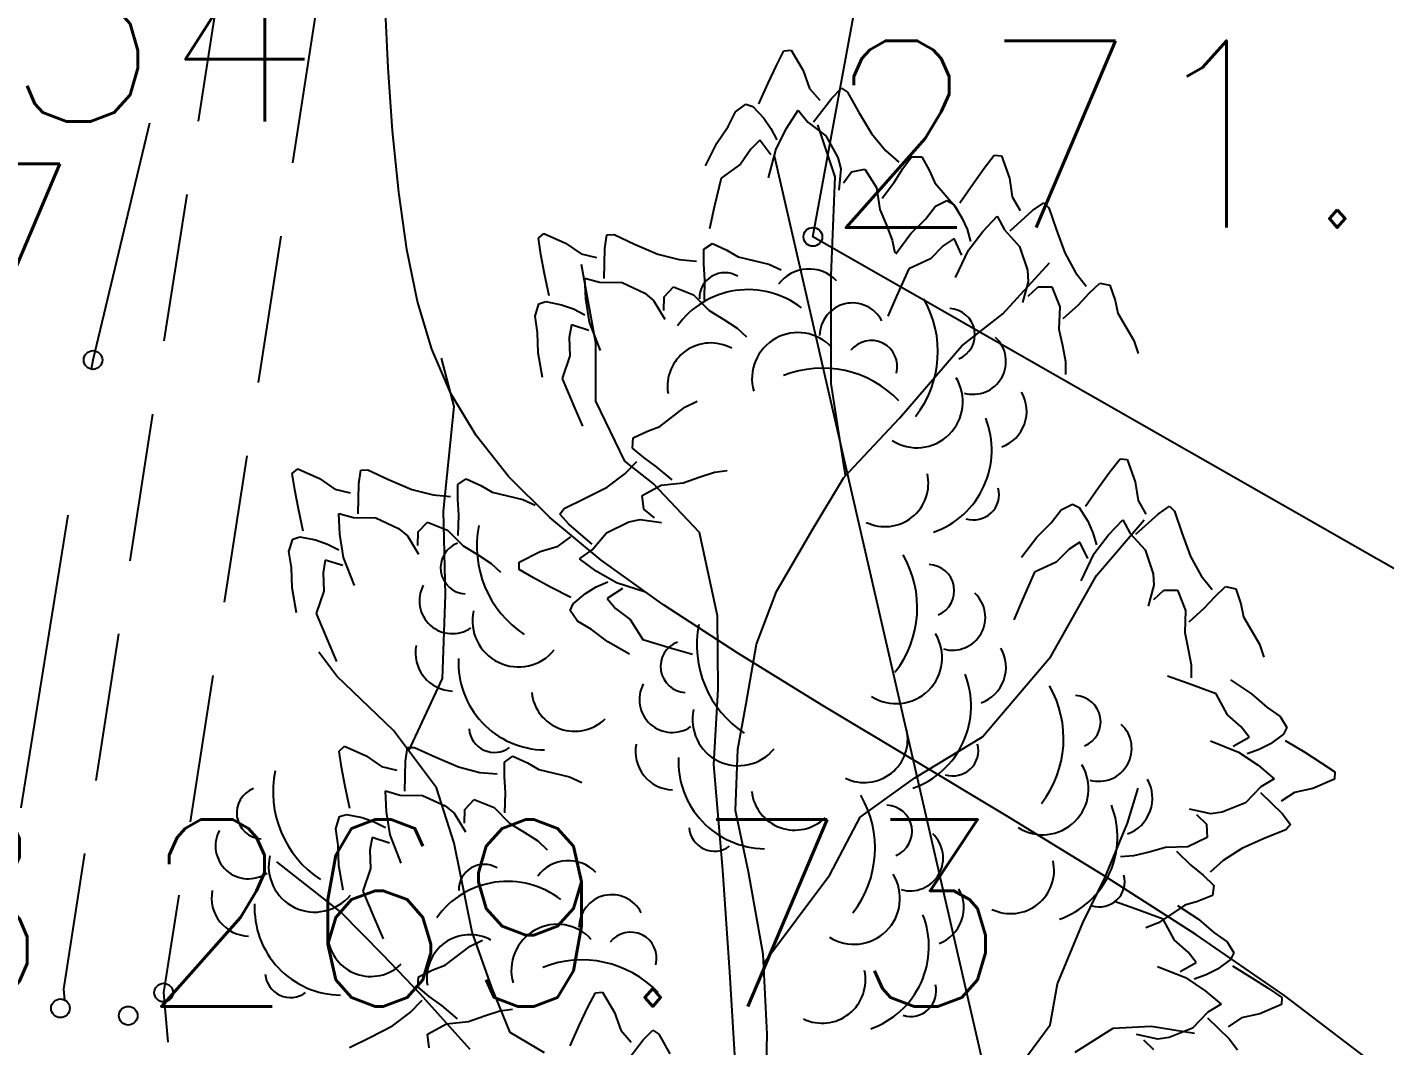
# Model space of a CAD drawing. Extents: x 524954 to 526204, y 9523489 to 9524010.
# Drawn here: x 525202.63 to 525209.9, y 9523698.01 to 9523703.47 of the extents above; entities that cross this region are included whole.
import ezdxf
from ezdxf.enums import TextEntityAlignment as Align

# ---------------------------------------------------------------- set-up
doc = ezdxf.new("R2010")
doc.units = 0
doc.header["$PDMODE"] = 33
doc.header["$PDSIZE"] = 0.1
doc.linetypes.add('ACAD_ISO12W100', pattern=[21, 12, -3, 0, -3, 0, -3])
doc.linetypes.add('CACHE2', pattern=[4.7625, 3.175, -1.5875])
for name, color, linetype in [('Arbre', 34, 'ACAD_ISO12W100'), ('Borde_Piste', 7, 'CACHE2'), ('Caniveau', 5, 'CACHE2'), ('Cloture', 7, 'Continuous'), ('CN_01_00', 3, 'Continuous'), ('TopoAlt', 3, 'Continuous'), ('TOPOJIS', 7, 'Continuous')]:
    doc.layers.add(name, color=color, linetype=linetype)
doc.styles.add('Simplex 1.0', font='Simplex.shx', dxfattribs={"width": 0.99, "height": 1})
doc.linetypes.add('LIMITE1', pattern='A,6.35,-2.54,[133,ltypeshp.shx,S=2.54,R=0,X=-2.54,Y=0],-2.54,25.4', length=36.83)

# ---------------------------------------------------------------- blocks, each defined once
blk = doc.blocks.new('TCPOINT M')
at = {"color": 0}
blk.add_point((0, 0), dxfattribs=at)
at = {"layer": 'TopoAlt', "style": 'Simplex 1.0', "width": 0.99}
blk.add_attdef('ALT', (0.15, 0.15), '', height=1, dxfattribs=at)
blk = doc.blocks.new('v088')
at = {"linetype": 'Continuous'}
for p, q in [((-0.0239, 12.3184), (0.0161, 12.3965)), ((0.0161, 12.3965), (0.0546, 12.3999)), ((0.0546, 12.3999), (0.1184, 12.2906)), ((-0.0686, 12.2238), (-0.0239, 12.3184)), ((0.1184, 12.2906), (0.1522, 12.1952)), ((-0.1179, 12.1126), (-0.0686, 12.2238)), ((0.1522, 12.1952), (0.2074, 12.1313)), ((0.1746, 12.0155), (0.2717, 12.1435)), ((0.2717, 12.1435), (0.3242, 12.1966)), ((0.3242, 12.1966), (0.3557, 12.1751)), ((0.3557, 12.1751), (0.415, 12.0689)), ((-0.2828, 11.9912), (-0.2428, 12.0693)), ((-0.2428, 12.0693), (-0.1881, 12.111)), ((-0.1881, 12.111), (-0.1505, 12.0986)), ((-0.1505, 12.0986), (-0.0915, 12.0354)), ((0.0317, 11.9844), (0.0922, 12.0781)), ((0.0922, 12.0781), (0.1437, 12.0135)), ((0.415, 12.0689), (0.4841, 11.9528)), ((-0.0915, 12.0354), (-0.0536, 11.98)), ((0.1437, 12.0135), (0.2395, 11.9416)), ((0.2897, 11.7219), (0.1969, 11.9998)), ((-0.344, 11.9013), (-0.2828, 11.9912)), ((-0.0536, 11.98), (-0.0225, 11.9193)), ((-0.0252, 11.8718), (0.0317, 11.9844)), ((0.2395, 11.9416), (0.3048, 11.8248)), ((0.4841, 11.9528), (0.5601, 11.8616)), ((-0.4033, 11.7804), (-0.344, 11.9013)), ((-0.1618, 11.8694), (-0.2169, 11.7884)), ((-0.1123, 11.9179), (-0.1618, 11.8694)), ((-0.0542, 11.8389), (-0.1123, 11.9179)), ((-0.066, 11.7153), (-0.0252, 11.8718)), ((0.5601, 11.8616), (0.6304, 11.8005)), ((-0.2169, 11.7884), (-0.3202, 11.714)), ((0.3048, 11.8248), (0.32, 11.7651)), ((0.6527, 11.7656), (0.6994, 11.8293)), ((0.6994, 11.8293), (0.7544, 11.828)), ((0.7544, 11.828), (0.796, 11.7537)), ((1.0886, 11.7676), (1.1424, 11.8368)), ((1.1424, 11.8368), (1.1809, 11.833)), ((1.1809, 11.833), (1.2232, 11.7138)), ((-0.3202, 11.714), (-0.3572, 11.5582)), ((0.2697, 11.1929), (0.2897, 11.7219)), ((0.32, 11.7651), (0.3106, 11.6498)), ((0.3344, 11.6895), (0.378, 11.7487)), ((0.378, 11.7487), (0.4498, 11.7623)), ((0.4498, 11.7623), (0.5114, 11.6644)), ((0.6075, 11.6944), (0.6527, 11.7656)), ((0.796, 11.7537), (0.824, 11.6885)), ((1.027, 11.683), (1.0886, 11.7676)), ((1.2232, 11.7138), (1.2386, 11.6137)), ((0.5114, 11.6644), (0.5299, 11.5465)), ((0.5418, 11.6075), (0.6075, 11.6944)), ((0.824, 11.6885), (0.9344, 11.5607)), ((0.9578, 11.583), (1.027, 11.683)), ((-0.3572, 11.5582), (-0.3824, 11.4437)), ((0.7732, 11.4945), (0.827, 11.5637)), ((0.827, 11.5637), (0.8886, 11.5945)), ((0.8886, 11.5945), (0.9232, 11.5753)), ((0.9232, 11.5753), (0.9693, 11.5022)), ((0.9344, 11.5607), (0.97, 11.497)), ((1.2386, 11.6137), (1.2809, 11.5407)), ((1.3463, 11.5407), (1.4079, 11.583)), ((1.4079, 11.583), (1.4348, 11.556)), ((0.5299, 11.5465), (0.5653, 11.4632)), ((0.6962, 11.4176), (0.7732, 11.4945)), ((0.9693, 11.5022), (0.9963, 11.4406)), ((1.0809, 11.4291), (1.1578, 11.5099)), ((1.1578, 11.5099), (1.1963, 11.4368)), ((1.2271, 11.433), (1.3463, 11.5407)), ((1.4348, 11.556), (1.4733, 11.4406)), ((-1.2987, 11.3921), (-1.2695, 11.4174)), ((-1.2695, 11.4174), (-1.1537, 11.3664)), ((0.5653, 11.4632), (0.5962, 11.3829)), ((0.6155, 11.3099), (0.6962, 11.4176)), ((0.9963, 11.4406), (1.0155, 11.3753)), ((1.004, 11.3291), (1.0809, 11.4291)), ((1.1963, 11.4368), (1.2771, 11.3483)), ((1.4733, 11.4406), (1.5194, 11.3137)), ((-1.2853, 11.3054), (-1.2987, 11.3921)), ((-1.1537, 11.3664), (-1.0704, 11.3089)), ((-0.9434, 11.3371), (-0.9319, 11.4109)), ((-0.9319, 11.4109), (-0.8938, 11.412)), ((-0.8938, 11.412), (-0.7835, 11.3608)), ((-0.7835, 11.3608), (-0.6595, 11.3072)), ((-0.4126, 11.3334), (-0.3673, 11.3647)), ((-0.3673, 11.3647), (-0.2901, 11.3288)), ((0.5962, 11.3829), (0.6091, 11.3149)), ((0.8693, 11.3522), (0.8001, 11.2829)), ((0.927, 11.3906), (0.8693, 11.3522)), ((0.9693, 11.3022), (0.927, 11.3906)), ((1.2771, 11.3483), (1.3194, 11.2214)), ((-1.266, 11.2026), (-1.2853, 11.3054)), ((-1.0704, 11.3089), (-0.9882, 11.2895)), ((-0.9469, 11.1764), (-0.9434, 11.3371)), ((-0.6595, 11.3072), (-0.5444, 11.2779)), ((-0.5444, 11.2779), (-0.4516, 11.2697)), ((-0.4131, 11.2545), (-0.4126, 11.3334)), ((-0.2901, 11.3288), (-0.2291, 11.2925)), ((-0.2291, 11.2925), (-0.0648, 11.2537)), ((0.8001, 11.2829), (0.6847, 11.2291)), ((0.9347, 11.1829), (1.004, 11.3291)), ((1.5194, 11.3137), (1.5771, 11.2099)), ((-1.2408, 11.0836), (-1.266, 11.2026)), ((-0.9914, 10.8307), (-1.0686, 11.252)), ((-0.4079, 11.1703), (-0.4131, 11.2545)), ((-0.0648, 11.2537), (0.0014, 11.223)), ((0.6847, 11.2291), (0.6193, 11.0829)), ((1.1882, 10.9882), (1.4374, 11.2608)), ((1.3194, 11.2214), (1.3232, 11.1598)), ((1.5771, 11.2099), (1.6348, 11.1368)), ((-1.0503, 11.1789), (-0.9708, 11.1567)), ((-1.0444, 11.0675), (-1.0503, 11.1789)), ((-0.9708, 11.1567), (-0.851, 11.1547)), ((-0.851, 11.1547), (-0.7296, 11.0984)), ((-0.6257, 11.0796), (-0.5755, 11.1328)), ((-0.5755, 11.1328), (-0.4682, 11.0896)), ((-0.4102, 11.0614), (-0.4079, 11.1703)), ((0.2693, 10.6145), (0.2697, 11.1929)), ((1.3232, 11.1598), (1.2925, 11.0483)), ((1.3232, 11.0829), (1.3771, 11.1329)), ((1.3771, 11.1329), (1.4502, 11.1329)), ((1.4502, 11.1329), (1.4925, 11.0252)), ((1.6502, 11.0983), (1.7079, 11.1522)), ((1.7079, 11.1522), (1.7617, 11.1406)), ((1.7617, 11.1406), (1.7887, 11.0598)), ((-1.2967, 11.0411), (-1.2589, 11.0531)), ((-1.2589, 11.0531), (-1.1741, 11.0365)), ((-1.0245, 10.9429), (-1.0444, 11.0675)), ((-0.7296, 11.0984), (-0.6822, 11.0589)), ((-0.6822, 11.0589), (-0.6222, 10.96)), ((-0.6263, 11.0061), (-0.6257, 11.0796)), ((-0.4682, 11.0896), (-0.3841, 11.005)), ((0.6193, 11.0829), (0.5731, 10.9752)), ((1.5925, 11.0368), (1.6502, 11.0983)), ((1.7887, 11.0598), (1.8041, 10.9906)), ((-1.3166, 10.9752), (-1.2967, 11.0411)), ((-1.1741, 11.0365), (-1.1109, 11.0139)), ((-1.1109, 11.0139), (-1.0501, 10.983)), ((-0.3841, 11.005), (-0.3065, 10.9583)), ((0.9679, 10.8157), (1.1882, 10.9882)), ((1.4925, 11.0252), (1.4886, 10.906)), ((1.5117, 10.9637), (1.5925, 11.0368)), ((1.8041, 10.9906), (1.8887, 10.8444)), ((-1.3032, 10.8885), (-1.3166, 10.9752)), ((-1.122, 10.9292), (-1.1336, 10.8608)), ((-1.0286, 10.8992), (-1.122, 10.9292)), ((-0.9657, 10.7922), (-1.0245, 10.9429)), ((-0.3065, 10.9583), (-0.2344, 10.9114)), ((-0.2344, 10.9114), (-0.1841, 10.8638)), ((1.4886, 10.906), (1.5079, 10.8175)), ((-1.3, 10.7798), (-1.3032, 10.8885)), ((-1.1336, 10.8608), (-1.1308, 10.7629)), ((1.8887, 10.8444), (1.9118, 10.7752)), ((-1.2771, 10.6471), (-1.3, 10.7798)), ((-1.1308, 10.7629), (-1.1708, 10.642)), ((-0.9911, 10.5198), (-0.9914, 10.8307)), ((0.6339, 10.4293), (0.9679, 10.8157)), ((1.5079, 10.8175), (1.5233, 10.7329)), ((-1.7492, 10.4915), (-1.8168, 10.7513)), ((1.5233, 10.7329), (1.5233, 10.6636)), ((-1.1708, 10.642), (-1.1094, 10.4942)), ((0.3448, 10.1217), (0.2693, 10.6145)), ((-1.8059, 9.9306), (-1.7492, 10.4915)), ((-1.1094, 10.4942), (-1.0628, 10.3867)), ((-0.8352, 10.1996), (-0.9911, 10.5198)), ((-0.648, 10.3846), (-0.514, 10.4875)), ((-0.514, 10.4875), (-0.4484, 10.5194)), ((0.3358, 10.1122), (0.6339, 10.4293)), ((-0.7957, 10.2682), (-0.7912, 10.3231)), ((-0.7912, 10.3231), (-0.7146, 10.3603)), ((-0.7146, 10.3603), (-0.648, 10.3846)), ((-0.7348, 10.218), (-0.7957, 10.2682)), ((-0.8359, 10.1311), (-0.7709, 10.1978)), ((-0.6834, 10.0784), (-0.8352, 10.1996)), ((-0.6662, 10.1688), (-0.7348, 10.218)), ((1.7617, 10.1424), (1.8156, 10.2117)), ((1.8156, 10.2117), (1.8541, 10.2078)), ((1.8541, 10.2078), (1.8964, 10.0886)), ((-2.6162, 10.1323), (-2.587, 10.1577)), ((-2.6028, 10.0456), (-2.6162, 10.1323)), ((-2.587, 10.1577), (-2.4712, 10.1066)), ((-2.4712, 10.1066), (-2.3879, 10.0492)), ((-2.2608, 10.0773), (-2.2494, 10.1511)), ((-2.2494, 10.1511), (-2.2113, 10.1522)), ((-2.2113, 10.1522), (-2.101, 10.101)), ((-1.7301, 10.0737), (-1.6848, 10.1049)), ((-1.6848, 10.1049), (-1.6075, 10.069)), ((-0.9313, 10.0604), (-0.8359, 10.1311)), ((-0.5833, 10.0982), (-0.6662, 10.1688)), ((-0.5231, 10.0829), (-0.4378, 10.1134)), ((-0.4378, 10.1134), (-0.3559, 10.1397)), ((-0.3559, 10.1397), (-0.2873, 10.1487)), ((0.1676, 9.8288), (0.3358, 10.1122)), ((1.7002, 10.0578), (1.7617, 10.1424)), ((-2.5835, 9.9428), (-2.6028, 10.0456)), ((-2.3879, 10.0492), (-2.3057, 10.0298)), ((-2.2643, 9.9167), (-2.2608, 10.0773)), ((-2.101, 10.101), (-1.977, 10.0475)), ((-1.977, 10.0475), (-1.8618, 10.0181)), ((-1.7305, 9.9947), (-1.7301, 10.0737)), ((-1.6075, 10.069), (-1.5466, 10.0327)), ((-1.5466, 10.0327), (-1.3822, 9.9939)), ((-1.0512, 9.9981), (-0.9313, 10.0604)), ((-0.7431, 10.0152), (-0.6418, 10.0712)), ((-0.4354, 9.8162), (-0.6834, 10.0784)), ((-0.6418, 10.0712), (-0.5231, 10.0829)), ((1.631, 9.9578), (1.7002, 10.0578)), ((1.8964, 10.0886), (1.9118, 9.9886)), ((-1.8618, 10.0181), (-1.7691, 10.0099)), ((-1.7254, 9.9105), (-1.7305, 9.9947)), ((-1.3822, 9.9939), (-1.316, 9.9632)), ((-1.1606, 9.945), (-1.0512, 9.9981)), ((-0.7336, 9.9427), (-0.7431, 10.0152)), ((1.5002, 9.9386), (1.5617, 9.9693)), ((1.5617, 9.9693), (1.5963, 9.9501)), ((1.9118, 9.9886), (1.9541, 9.9155)), ((-2.5582, 9.8238), (-2.5835, 9.9428)), ((-2.3678, 9.9191), (-2.2883, 9.8969)), ((-2.3619, 9.8077), (-2.3678, 9.9191)), ((-2.2883, 9.8969), (-2.1685, 9.895)), ((-2.1685, 9.895), (-2.0471, 9.8386)), ((-1.7966, 9.483), (-1.8059, 9.9306)), ((-1.7277, 9.8016), (-1.7254, 9.9105)), ((-1.1838, 9.9148), (-1.1606, 9.945)), ((-1.1339, 9.8592), (-1.1838, 9.9148)), ((-0.677, 9.8958), (-0.7336, 9.9427)), ((1.4463, 9.8693), (1.5002, 9.9386)), ((1.5963, 9.9501), (1.6425, 9.877)), ((1.9002, 9.8078), (2.0195, 9.9155)), ((2.0195, 9.9155), (2.081, 9.9578)), ((2.081, 9.9578), (2.1079, 9.9309)), ((2.1079, 9.9309), (2.1464, 9.8155)), ((-2.0471, 9.8386), (-1.9997, 9.7992)), ((-1.9438, 9.7464), (-1.9432, 9.8199)), ((-1.9432, 9.8199), (-1.893, 9.873)), ((-1.893, 9.873), (-1.7856, 9.8299)), ((-1.7856, 9.8299), (-1.7015, 9.7452)), ((-1.0116, 9.755), (-1.1339, 9.8592)), ((-1.0114, 9.724), (-0.9342, 9.8156)), ((-0.9342, 9.8156), (-0.8138, 9.874)), ((-0.8138, 9.874), (-0.7533, 9.8858)), ((-0.7533, 9.8858), (-0.6387, 9.8698)), ((-0.339, 9.3704), (-0.4354, 9.8162)), ((-0.0246, 9.5014), (0.1676, 9.8288)), ((1.3694, 9.7924), (1.4463, 9.8693)), ((1.6425, 9.877), (1.6694, 9.8155)), ((1.6694, 9.8155), (1.6887, 9.7501)), ((1.6901, 9.587), (1.945, 9.8846)), ((1.7541, 9.8039), (1.831, 9.8847)), ((1.831, 9.8847), (1.8695, 9.8116)), ((2.1464, 9.8155), (2.1926, 9.6885)), ((-2.634, 9.7155), (-2.6142, 9.7814)), ((-2.6142, 9.7814), (-2.5764, 9.7933)), ((-2.5764, 9.7933), (-2.4916, 9.7768)), ((-2.4916, 9.7768), (-2.4283, 9.7541)), ((-2.4283, 9.7541), (-2.3676, 9.7232)), ((-2.3419, 9.6831), (-2.3619, 9.8077)), ((-1.9997, 9.7992), (-1.9397, 9.7002)), ((-1.7015, 9.7452), (-1.624, 9.6985)), ((-1.2895, 9.7147), (-1.1923, 9.7429)), ((-1.1923, 9.7429), (-1.1254, 9.7944)), ((1.2886, 9.6847), (1.3694, 9.7924)), ((1.6002, 9.7655), (1.5425, 9.727)), ((1.6425, 9.677), (1.6002, 9.7655)), ((1.6771, 9.7039), (1.7541, 9.8039)), ((1.8695, 9.8116), (1.9502, 9.7232)), ((-2.6206, 9.6288), (-2.634, 9.7155)), ((-2.4395, 9.6694), (-2.4511, 9.6011)), ((-2.3461, 9.6395), (-2.4395, 9.6694)), ((-2.2831, 9.5325), (-2.3419, 9.6831)), ((-1.624, 9.6985), (-1.5519, 9.6516)), ((-1.4022, 9.6572), (-1.2895, 9.7147)), ((-1.0789, 9.6763), (-1.0114, 9.724)), ((-0.9888, 9.6106), (-1.0789, 9.6763)), ((1.5425, 9.727), (1.4733, 9.6578)), ((1.6079, 9.5578), (1.6771, 9.7039)), ((1.9502, 9.7232), (1.9925, 9.5962)), ((2.1926, 9.6885), (2.2503, 9.5847)), ((-2.6175, 9.52), (-2.6206, 9.6288)), ((-2.4511, 9.6011), (-2.4483, 9.5032)), ((-1.5519, 9.6516), (-1.5015, 9.6041)), ((-1.401, 9.6186), (-1.4022, 9.6572)), ((-1.3254, 9.5742), (-1.401, 9.6186)), ((-0.8796, 9.5473), (-0.9888, 9.6106)), ((1.3579, 9.6039), (1.2925, 9.4577)), ((1.4733, 9.6578), (1.3579, 9.6039)), ((1.9925, 9.5962), (1.9964, 9.5347)), ((-1.2335, 9.5242), (-1.3254, 9.5742)), ((-1.1253, 9.4685), (-1.2335, 9.5242)), ((-1.0467, 9.4905), (-0.9892, 9.5252)), ((-0.9892, 9.5252), (-0.9269, 9.5527)), ((-0.7257, 9.4976), (-0.8796, 9.5473)), ((1.4442, 9.1527), (1.6901, 9.587)), ((1.9964, 9.5347), (1.9656, 9.4231)), ((2.2503, 9.5847), (2.308, 9.5116)), ((2.3233, 9.4731), (2.381, 9.527)), ((2.381, 9.527), (2.4349, 9.5154)), ((-2.5946, 9.3874), (-2.6175, 9.52)), ((-2.4483, 9.5032), (-2.4883, 9.3823)), ((-1.8121, 9.0349), (-1.7966, 9.483)), ((-1.1132, 9.4352), (-1.0467, 9.4905)), ((-0.8484, 9.5165), (-0.9306, 9.463)), ((-0.9306, 9.463), (-0.885, 9.4108)), ((-0.1306, 9.2193), (-0.0246, 9.5014)), ((1.2925, 9.4577), (1.2463, 9.35)), ((1.9964, 9.4577), (2.0502, 9.5077)), ((2.0502, 9.5077), (2.1233, 9.5077)), ((2.1233, 9.5077), (2.1656, 9.4)), ((2.2657, 9.4116), (2.3233, 9.4731)), ((2.4349, 9.5154), (2.4618, 9.4347)), ((-2.4883, 9.3823), (-2.4269, 9.2344)), ((-1.1278, 9.3984), (-1.1132, 9.4352)), ((-1.0892, 9.3413), (-1.1278, 9.3984)), ((-0.885, 9.4108), (-0.8073, 9.3511)), ((2.1656, 9.4), (2.1618, 9.2808)), ((2.1849, 9.3385), (2.2657, 9.4116)), ((2.4618, 9.4347), (2.4772, 9.3654)), ((-1.0136, 9.2969), (-1.0892, 9.3413)), ((-0.8073, 9.3511), (-0.7389, 9.2437)), ((-0.337, 8.9787), (-0.339, 9.3704)), ((2.4772, 9.3654), (2.5618, 9.2193)), ((-2.4269, 9.2344), (-2.3802, 9.1269)), ((-0.9273, 9.2307), (-1.0136, 9.2969)), ((-0.7389, 9.2437), (-0.5855, 9.1979)), ((2.1618, 9.2808), (2.181, 9.1923)), ((-2.3783, 9.048), (-2.4742, 9.1766)), ((-0.81, 9.1646), (-0.9273, 9.2307)), ((-0.5855, 9.1979), (-0.4727, 9.1661)), ((-0.1861, 8.901), (-0.1306, 9.2193)), ((2.181, 9.1923), (2.1964, 9.1077)), ((2.5618, 9.2193), (2.5849, 9.15)), ((1.08, 8.7222), (1.4442, 9.1527)), ((2.1964, 9.1077), (2.1964, 9.0385)), ((-2.0737, 8.7558), (-2.3783, 9.048)), ((-1.992, 8.6473), (-1.8121, 9.0349)), ((2.1801, 9.009), (2.0697, 9.0483)), ((2.4064, 9.0272), (2.519, 8.9533)), ((-0.3597, 8.574), (-0.337, 8.9787)), ((2.3301, 8.953), (2.1801, 9.009)), ((2.3912, 8.8412), (2.3301, 8.953)), ((2.519, 8.9533), (2.6006, 8.8814)), ((-0.2308, 8.6575), (-0.1861, 8.901)), ((2.6006, 8.8814), (2.6731, 8.832)), ((2.4646, 8.7765), (2.3912, 8.8412)), ((2.6731, 8.832), (2.7077, 8.7725)), ((-1.8434, 8.4497), (-2.0737, 8.7558)), ((2.5067, 8.7213), (2.4646, 8.7765)), ((2.6907, 8.7368), (2.6207, 8.6861)), ((2.7077, 8.7725), (2.6907, 8.7368)), ((-2.3661, 8.6466), (-2.3369, 8.6719)), ((-2.3369, 8.6719), (-2.2212, 8.6209)), ((-2.0108, 8.5916), (-1.9993, 8.6654)), ((-1.9993, 8.6654), (-1.9613, 8.6665)), ((-1.9613, 8.6665), (-1.8509, 8.6153)), ((-0.2426, 8.3277), (-0.2308, 8.6575)), ((0.7177, 8.5032), (1.08, 8.7222)), ((2.2998, 8.7005), (2.4501, 8.6406)), ((2.421, 8.6735), (2.5067, 8.7213)), ((2.5609, 8.6554), (2.4969, 8.632)), ((2.6207, 8.6861), (2.5609, 8.6554)), ((2.7005, 8.7027), (2.8047, 8.6399)), ((-2.3527, 8.5599), (-2.3661, 8.6466)), ((-2.2212, 8.6209), (-2.1379, 8.5634)), ((-2.0143, 8.4309), (-2.0108, 8.5916)), ((-1.8509, 8.6153), (-1.7269, 8.5617)), ((-1.4805, 8.509), (-1.4801, 8.5879)), ((-1.4801, 8.5879), (-1.4347, 8.6192)), ((-1.4347, 8.6192), (-1.3575, 8.5833)), ((-1.3575, 8.5833), (-1.2966, 8.547)), ((2.4501, 8.6406), (2.5548, 8.5702)), ((2.8047, 8.6399), (2.8931, 8.5838)), ((2.8931, 8.5838), (2.9656, 8.5345)), ((-2.3334, 8.4571), (-2.3527, 8.5599)), ((-2.1379, 8.5634), (-2.0557, 8.544)), ((-1.7269, 8.5617), (-1.6118, 8.5324)), ((-1.6118, 8.5324), (-1.519, 8.5242)), ((-1.4754, 8.4248), (-1.4805, 8.509)), ((-1.2966, 8.547), (-1.1322, 8.5082)), ((-1.1322, 8.5082), (-1.066, 8.4775)), ((-0.3105, 8.0091), (-0.3597, 8.574)), ((2.5548, 8.5702), (2.6402, 8.4985)), ((2.9656, 8.5345), (2.9641, 8.4958)), ((-2.3082, 8.3381), (-2.3334, 8.4571)), ((-2.1178, 8.4334), (-2.0382, 8.4112)), ((-2.1118, 8.322), (-2.1178, 8.4334)), ((-1.7501, 8.1531), (-1.8434, 8.4497)), ((0.4236, 8.2918), (0.7177, 8.5032)), ((1.8546, 8.2596), (1.9129, 8.4473)), ((2.5697, 8.4555), (2.4865, 8.3693)), ((2.6402, 8.4985), (2.5697, 8.4555)), ((2.8478, 8.4461), (2.749, 8.4244)), ((2.9641, 8.4958), (2.8478, 8.4461)), ((-2.0382, 8.4112), (-1.9184, 8.4092)), ((-1.9184, 8.4092), (-1.7971, 8.3529)), ((-1.6931, 8.3341), (-1.643, 8.3873)), ((-1.643, 8.3873), (-1.5356, 8.3441)), ((-1.4776, 8.3159), (-1.4754, 8.4248)), ((2.4865, 8.3693), (2.3625, 8.3191)), ((2.5678, 8.4245), (2.6828, 8.3123)), ((2.749, 8.4244), (2.6787, 8.3776)), ((-2.384, 8.2298), (-2.3641, 8.2956)), ((-2.3641, 8.2956), (-2.3264, 8.3076)), ((-2.3264, 8.3076), (-2.2415, 8.291)), ((-2.2415, 8.291), (-2.1783, 8.2684)), ((-2.0919, 8.1974), (-2.1118, 8.322)), ((-1.7971, 8.3529), (-1.7497, 8.3134)), ((-1.7497, 8.3134), (-1.6897, 8.2145)), ((-1.6937, 8.2606), (-1.6931, 8.3341)), ((-1.5356, 8.3441), (-1.4515, 8.2595)), ((-0.1735, 7.9995), (-0.2426, 8.3277)), ((0.2621, 7.9837), (0.4236, 8.2918)), ((2.3013, 8.3113), (2.188, 8.335)), ((2.2245, 8.3065), (2.2778, 8.2559)), ((2.3625, 8.3191), (2.3013, 8.3113)), ((2.6828, 8.3123), (2.7289, 8.2536)), ((-2.3706, 8.1431), (-2.384, 8.2298)), ((-2.1783, 8.2684), (-2.1175, 8.2375)), ((-1.4515, 8.2595), (-1.374, 8.2128)), ((1.7363, 7.971), (1.8546, 8.2596)), ((2.2778, 8.2559), (2.2824, 8.183)), ((2.7037, 8.225), (2.591, 8.1793)), ((2.7289, 8.2536), (2.7037, 8.225)), ((-2.3674, 8.0343), (-2.3706, 8.1431)), ((-2.1895, 8.1837), (-2.2011, 8.1153)), ((-2.0961, 8.1537), (-2.1895, 8.1837)), ((-2.0331, 8.0467), (-2.0919, 8.1974)), ((-1.6531, 7.6763), (-1.7501, 8.1531)), ((-1.374, 8.2128), (-1.3019, 8.1659)), ((-1.3019, 8.1659), (-1.2515, 8.1184)), ((2.2824, 8.183), (2.1776, 8.1339)), ((2.591, 8.1793), (2.4672, 8.1253)), ((-2.2011, 8.1153), (-2.1982, 8.0174)), ((1.8878, 8.0848), (1.8187, 8.0804)), ((1.9713, 8.1055), (1.8878, 8.0848)), ((2.0584, 8.1303), (1.9713, 8.1055)), ((2.1776, 8.1339), (2.0584, 8.1303)), ((2.1174, 8.1109), (2.1954, 8.0349)), ((2.4672, 8.1253), (2.3672, 8.0611)), ((-2.3581, 7.786), (-2.6995, 8.0525)), ((-2.3445, 7.9016), (-2.3674, 8.0343)), ((-2.1982, 8.0174), (-2.2383, 7.8966)), ((-0.2742, 7.4626), (-0.3105, 8.0091)), ((-0.0959, 7.5596), (-0.1735, 7.9995)), ((2.1954, 8.0349), (2.2605, 7.9811)), ((2.3672, 8.0611), (2.2979, 7.9989)), ((-0.0934, 7.5087), (0.2621, 7.9837)), ((1.617, 7.726), (1.7363, 7.971)), ((2.2605, 7.9811), (2.3179, 7.927)), ((2.3179, 7.927), (2.3098, 7.8725)), ((-2.2383, 7.8966), (-2.1768, 7.7487)), ((2.3098, 7.8725), (2.2308, 7.8405)), ((-2.1294, 7.5544), (-2.3581, 7.786)), ((1.8965, 7.8022), (1.7861, 7.8414)), ((2.0465, 7.7461), (1.8965, 7.8022)), ((2.1627, 7.8208), (2.0222, 7.7271)), ((2.1227, 7.8203), (2.2353, 7.7465)), ((2.2308, 7.8405), (2.1627, 7.8208)), ((-2.1768, 7.7487), (-2.1302, 7.6412)), ((1.4808, 7.3998), (1.617, 7.726)), ((2.0222, 7.7271), (1.9545, 7.6997)), ((2.1075, 7.6343), (2.0465, 7.7461)), ((2.2353, 7.7465), (2.3169, 7.6746)), ((-1.6632, 7.6026), (-1.5976, 7.6345)), ((-1.5474, 7.38), (-1.6531, 7.6763)), ((2.1809, 7.5696), (2.1075, 7.6343)), ((2.3169, 7.6746), (2.3894, 7.6252)), ((-1.7972, 7.4997), (-1.6632, 7.6026)), ((2.223, 7.5144), (2.1809, 7.5696)), ((2.3894, 7.6252), (2.424, 7.5657)), ((2.424, 7.5657), (2.407, 7.5299)), ((-1.9323, 7.3471), (-2.1294, 7.5544)), ((-1.8638, 7.4754), (-1.7972, 7.4997)), ((-0.0745, 7.1309), (-0.0959, 7.5596)), ((2.0162, 7.4937), (2.1664, 7.4338)), ((2.1373, 7.4666), (2.223, 7.5144)), ((2.407, 7.5299), (2.337, 7.4793)), ((2.4169, 7.4959), (2.521, 7.4331)), ((-1.9448, 7.3833), (-1.9404, 7.4382)), ((-1.9404, 7.4382), (-1.8638, 7.4754)), ((-0.2365, 6.8477), (-0.2742, 7.4626)), ((2.1664, 7.4338), (2.2711, 7.3633)), ((2.2772, 7.4485), (2.2132, 7.4252)), ((2.337, 7.4793), (2.2772, 7.4485)), ((2.521, 7.4331), (2.6094, 7.377)), ((-1.8839, 7.3331), (-1.9448, 7.3833)), ((-1.6648, 7.048), (-1.9323, 7.3471)), ((-1.4491, 7.1395), (-1.5474, 7.38)), ((-1.0336, 7.2746), (-0.9936, 7.3527)), ((-0.9936, 7.3527), (-0.9551, 7.3561)), ((-0.9551, 7.3561), (-0.8913, 7.2468)), ((1.4418, 7.1813), (1.4808, 7.3998)), ((2.2711, 7.3633), (2.3565, 7.2916)), ((2.6094, 7.377), (2.6819, 7.3276)), ((-1.985, 7.2461), (-1.9201, 7.3129)), ((-1.8154, 7.2839), (-1.8839, 7.3331)), ((-1.7325, 7.2133), (-1.8154, 7.2839)), ((-1.0783, 7.18), (-1.0336, 7.2746)), ((2.3565, 7.2916), (2.286, 7.2486)), ((2.6805, 7.289), (2.5641, 7.2392)), ((2.6819, 7.3276), (2.6805, 7.289)), ((-2.0805, 7.1754), (-1.985, 7.2461)), ((-1.791, 7.1862), (-1.6722, 7.1979)), ((-1.6722, 7.1979), (-1.587, 7.2285)), ((-1.587, 7.2285), (-1.5051, 7.2548)), ((-1.5051, 7.2548), (-1.4365, 7.2638)), ((-0.8913, 7.2468), (-0.8575, 7.1514)), ((2.286, 7.2486), (2.2028, 7.1624)), ((2.2841, 7.2177), (2.3991, 7.1055)), ((2.4653, 7.2176), (2.395, 7.1707)), ((2.5641, 7.2392), (2.4653, 7.2176)), ((-2.2004, 7.1132), (-2.0805, 7.1754)), ((-1.8923, 7.1303), (-1.791, 7.1862)), ((-1.8828, 7.0578), (-1.8923, 7.1303)), ((-1.2665, 7.0314), (-1.4491, 7.1395)), ((-1.1277, 7.0688), (-1.0783, 7.18)), ((-0.8575, 7.1514), (-0.8023, 7.0875)), ((-0.7381, 7.0997), (-0.6855, 7.1528)), ((-0.6855, 7.1528), (-0.654, 7.1313)), ((-0.654, 7.1313), (-0.5947, 7.0251)), ((-0.0837, 6.6768), (-0.0745, 7.1309)), ((1.3209, 7.0171), (1.4418, 7.1813)), ((1.5755, 7.0348), (1.778, 7.1634)), ((1.778, 7.1634), (1.983, 7.1739)), ((2.0176, 7.1045), (1.9044, 7.1282)), ((1.983, 7.1739), (2.2139, 7.1352)), ((2.2028, 7.1624), (2.0788, 7.1122)), ((-2.3098, 7.06), (-2.2004, 7.1132)), ((-0.8351, 6.9716), (-0.7381, 7.0997)), ((1.9408, 7.0996), (1.9941, 7.049)), ((2.0788, 7.1122), (2.0176, 7.1045)), ((2.3991, 7.1055), (2.4452, 7.0467))]:
    blk.add_line(p, q, dxfattribs=at)
for centre, major_axis, start_param, end_param in [((-0.3005, 11.0717), (0.0964, 0.0964), 0.254619, 2.377018), ((0.1501, 11.0237), (0.1445, 0.1445), 6.263619, 7.998733), ((-0.1756, 10.6509), (0.3298, 0.3298), 0.12682, 1.733702), ((0.3829, 10.8698), (-0.1246, 0.1246), 4.396235, 7.060094), ((0.2754, 10.7857), (0.3995, 0.3995), 4.836335, 6.022049), ((0.8987, 10.8757), (0.099, 0.099), 4.31771, 7.031286), ((0.0911, 10.6412), (0.1741, 0.1741), 6.236163, 8.918901), ((-0.3757, 10.5998), (0.1641, 0.1641), 0.282297, 2.520721), ((0.4834, 10.7051), (-0.099, 0.099), 3.680741, 6.394318), ((1.0287, 10.7332), (-0.1246, 0.1246), 2.081137, 4.744996), ((0.2226, 10.1318), (-0.3995, 0.3995), 4.689978, 5.875693), ((0.7276, 10.5169), (-0.1741, 0.1741), 1.793126, 4.475865), ((1.1114, 10.4666), (-0.1445, 0.1445), 2.713295, 4.448408), ((0.6623, 10.2582), (-0.3298, 0.3298), 2.69514, 4.302022), ((0.5573, 10.0804), (0.1641, 0.1641), 3.478918, 5.717341), ((1.0314, 10.0206), (0.0964, 0.0964), 3.62262, 5.745019), ((-1.0632, 9.7428), (0.3995, 0.3995), 2.158504, 3.344219), ((-1.6825, 9.6282), (-0.099, 0.099), -0.421529, 2.292047), ((0.1648, 9.4153), (0.3995, 0.3995), 4.836335, 6.022049), ((0.7881, 9.5054), (-0.099, 0.099), 2.746913, 5.46049), ((-1.7599, 9.4514), (-0.1246, 0.1246), 0.293965, 2.957824), ((0.9181, 9.3628), (0.1246, 0.1246), 3.651933, 6.315792), ((-1.4053, 9.3432), (0.1741, 0.1741), 2.133893, 4.816631), ((0.1148, 9.2139), (-0.3995, 0.3995), 0.587708, 1.773422), ((0.617, 9.1466), (-0.1741, 0.1741), 1.793126, 4.475865), ((-1.7527, 9.1724), (-0.1445, 0.1445), 0.590553, 2.325666), ((-0.5045, 9.0993), (0.099, 0.099), 1.149268, 3.862844), ((1.0008, 9.0963), (-0.1445, 0.1445), 2.713295, 4.448408), ((-1.2605, 9.1191), (0.3298, 0.3298), 2.307735, 3.914618), ((0.5518, 8.8878), (-0.3298, 0.3298), 2.69514, 4.302022), ((-1.1039, 8.9843), (0.1641, 0.1641), 2.463212, 4.701636), ((-0.5819, 8.9225), (0.1246, 0.1246), 1.864761, 4.52862), ((0.9486, 8.7133), (-0.3995, 0.3995), 3.265538, 4.451253), ((1.5719, 8.8034), (0.099, 0.099), 4.31771, 7.031286), ((-0.2273, 8.8143), (0.1741, 0.1741), 2.133893, 4.816631), ((-1.5338, 8.7756), (0.0964, 0.0964), 2.435534, 4.557933), ((0.4467, 8.71), (-0.1641, 0.1641), 1.908121, 4.146545), ((1.7019, 8.6608), (0.1246, 0.1246), 3.651933, 6.315792), ((-0.5746, 8.6435), (0.1445, 0.1445), 2.161349, 3.896462), ((0.9208, 8.6502), (0.0964, 0.0964), 3.62262, 5.745019), ((-0.0825, 8.5902), (0.3298, 0.3298), 2.307735, 3.914618), ((-2.1547, 8.4302), (0.3995, 0.3995), 2.158504, 3.344219), ((1.4008, 8.4446), (0.1741, 0.1741), 3.363922, 6.046661), ((-2.774, 8.3155), (-0.099, 0.099), -0.421529, 2.292047), ((1.7845, 8.3943), (-0.1445, 0.1445), 2.713295, 4.448408), ((0.0741, 8.4554), (0.1641, 0.1641), 2.463212, 4.701636), ((-0.0612, 8.1267), (-0.3995, 0.3995), 3.265538, 4.451253), ((0.5622, 8.2168), (0.099, 0.099), 4.31771, 7.031286), ((1.3355, 8.1858), (-0.3298, 0.3298), 2.69514, 4.302022), ((-2.8514, 8.1388), (-0.1246, 0.1246), 0.293965, 2.957824), ((-0.3558, 8.2467), (0.0964, 0.0964), 2.435534, 4.557933), ((0.6922, 8.0742), (-0.1246, 0.1246), 2.081137, 4.744996), ((-2.4968, 8.0306), (0.1741, 0.1741), 2.133893, 4.816631), ((-1.5891, 7.9031), (0.0964, 0.0964), 0.254619, 2.377018), ((-1.1385, 7.8551), (-0.1445, 0.1445), 4.692823, 6.427936), ((1.2305, 8.008), (0.1641, 0.1641), 3.478918, 5.717341), ((-1.4642, 7.4823), (0.3298, 0.3298), 0.12682, 1.733702), ((0.391, 7.858), (0.1741, 0.1741), 3.363922, 6.046661), ((1.7045, 7.9482), (-0.0964, 0.0964), 2.051824, 4.174223), ((-2.8441, 7.8598), (-0.1445, 0.1445), 0.590553, 2.325666), ((-0.9057, 7.7012), (0.1246, 0.1246), 5.967031, 8.63089), ((0.7748, 7.8077), (-0.1445, 0.1445), 2.713295, 4.448408), ((-2.352, 7.8064), (0.3298, 0.3298), 2.307735, 3.914618), ((-1.1975, 7.4726), (-0.1741, 0.1741), 4.665366, 7.348105), ((0.3258, 7.5992), (0.3298, 0.3298), 4.265936, 5.872819), ((-2.1954, 7.6717), (0.1641, 0.1641), 2.463212, 4.701636), ((-1.6643, 7.4312), (-0.1641, 0.1641), -1.288499, 0.949924), ((-0.8052, 7.5365), (-0.099, 0.099), 3.680741, 6.394318), ((-1.0661, 6.9632), (-0.3995, 0.3995), 4.689978, 5.875693), ((-2.6253, 7.463), (0.0964, 0.0964), 2.435534, 4.557933), ((0.2207, 7.4214), (0.1641, 0.1641), 3.478918, 5.717341), ((0.6948, 7.3616), (-0.0964, 0.0964), 2.051824, 4.174223)]:
    blk.add_ellipse(centre, major_axis=major_axis, ratio=1, start_param=start_param, end_param=end_param, dxfattribs=at)

msp = doc.modelspace()

# ---------------------------------------------------------------- linework, layer by layer
at = {"layer": 'Borde_Piste', "ltscale": 0.5, "flags": 128}
msp.add_lwpolyline([(525205.6738, 9523680.6499), (525204.8792, 9523682.8378), (525204.2093, 9523685.2201), (525203.2061, 9523689.0323), (525202.6847, 9523694.2345), (525202.428, 9523698.2091), (525202.9861, 9523701.6875), (525203.2907, 9523702.9573)], dxfattribs=at)
at = {"layer": 'Caniveau', "ltscale": 0.25, "flags": 128}
for points in [[(525221.9862, 9523745.0412), (525219.2549, 9523738.914), (525208.9311, 9523717.2704), (525203.9445, 9523705.5203), (525202.8276, 9523698.3192), (525203.5808, 9523689.1561), (525204.3734, 9523684.9612), (525205.0343, 9523683.0103)], [(525222.4732, 9523744.8241), (525219.7391, 9523738.6907), (525209.4174, 9523717.0513), (525204.4612, 9523705.373), (525203.3641, 9523698.2999), (525204.1099, 9523689.2276), (525204.8973, 9523685.0602), (525205.5158, 9523683.1676)]]:
    msp.add_lwpolyline(points, dxfattribs=at)
at = {"layer": 'Cloture', "linetype": 'LIMITE1', "ltscale": 0.1, "flags": 128}
for points in [[(525214.8922, 9523697.7495), (525206.8403, 9523702.3468), (525207.5435, 9523706.1641), (525210.8014, 9523716.7575), (525212.0862, 9523718.2731), (525222.4369, 9523726.7927), (525228.2804, 9523713.4144)], [(525212.1616, 9523678.7228), (525206.6343, 9523702.7809)]]:
    msp.add_lwpolyline(points, dxfattribs=at)
at = {"layer": 'CN_01_00', "elevation": 271, "flags": 128}
msp.add_lwpolyline([(525210.1852, 9523697.6177), (525209.802, 9523697.9506), (525209.3666, 9523698.2822), (525208.8905, 9523698.6103), (525208.3891, 9523698.9325), (525207.8777, 9523699.2466), (525207.3718, 9523699.5503), (525206.8867, 9523699.8413), (525206.4378, 9523700.1173), (525206.0403, 9523700.376), (525205.7061, 9523700.6165), (525205.4319, 9523700.8437), (525205.211, 9523701.064), (525205.0366, 9523701.2834), (525204.9017, 9523701.5084), (525204.7996, 9523701.7452), (525204.7236, 9523702.0001), (525204.6667, 9523702.2793), (525204.623, 9523702.5865), (525204.5901, 9523702.9142), (525204.5663, 9523703.2522), (525204.5502, 9523703.5906)], dxfattribs=at)

# ---------------------------------------------------------------- block references
at = {"layer": 'Arbre'}
msp.add_blockref('v088', (525206.6693, 9523690.9469), dxfattribs=at)
at = {"layer": 'TOPOJIS'}
ref = msp.add_blockref('TCPOINT M', (525199.4854, 9523702.9144, 270.54), dxfattribs=at)
ref.add_attrib('ALT', '270.54', (525199.5354, 9523702.9644, 270.54), dxfattribs={"layer": 'TopoAlt', "height": 1, "style": 'Simplex 1.0', "width": 0.99})
ref = msp.add_blockref('TCPOINT M', (525206.8403, 9523702.3468, 271.64), dxfattribs=at)
ref.add_attrib('ALT', '271.64', (525206.8903, 9523702.3968, 271.64), dxfattribs={"layer": 'TopoAlt', "height": 1, "style": 'Simplex 1.0', "width": 0.99})
ref = msp.add_blockref('TCPOINT M', (525202.9861, 9523701.6875, 270.57), dxfattribs=at)
ref.add_attrib('ALT', '270.57', dxfattribs={"layer": 'TopoAlt', "height": 1, "style": 'Simplex 1.0', "width": 0.99}).set_placement((525202.9361, 9523701.7375, 270.57), align=Align.RIGHT)
ref = msp.add_blockref('TCPOINT M', (525202.8116, 9523698.216, 270.18), dxfattribs=at)
ref.add_attrib('ALT', '270.18', dxfattribs={"layer": 'TopoAlt', "height": 1, "style": 'Simplex 1.0', "width": 0.99}).set_placement((525202.7616, 9523698.266, 270.18), align=Align.RIGHT)
ref = msp.add_blockref('TCPOINT M', (525203.1747, 9523698.1764, 269.73), dxfattribs=at)
ref.add_attrib('ALT', '269.73', (525203.2247, 9523698.2264, 269.73), dxfattribs={"layer": 'TopoAlt', "height": 1, "style": 'Simplex 1.0', "width": 0.99})
msp.add_blockref('TCPOINT M', (525203.3641, 9523698.2999, 270.17), dxfattribs=at)

doc.saveas('drawing.dxf')
